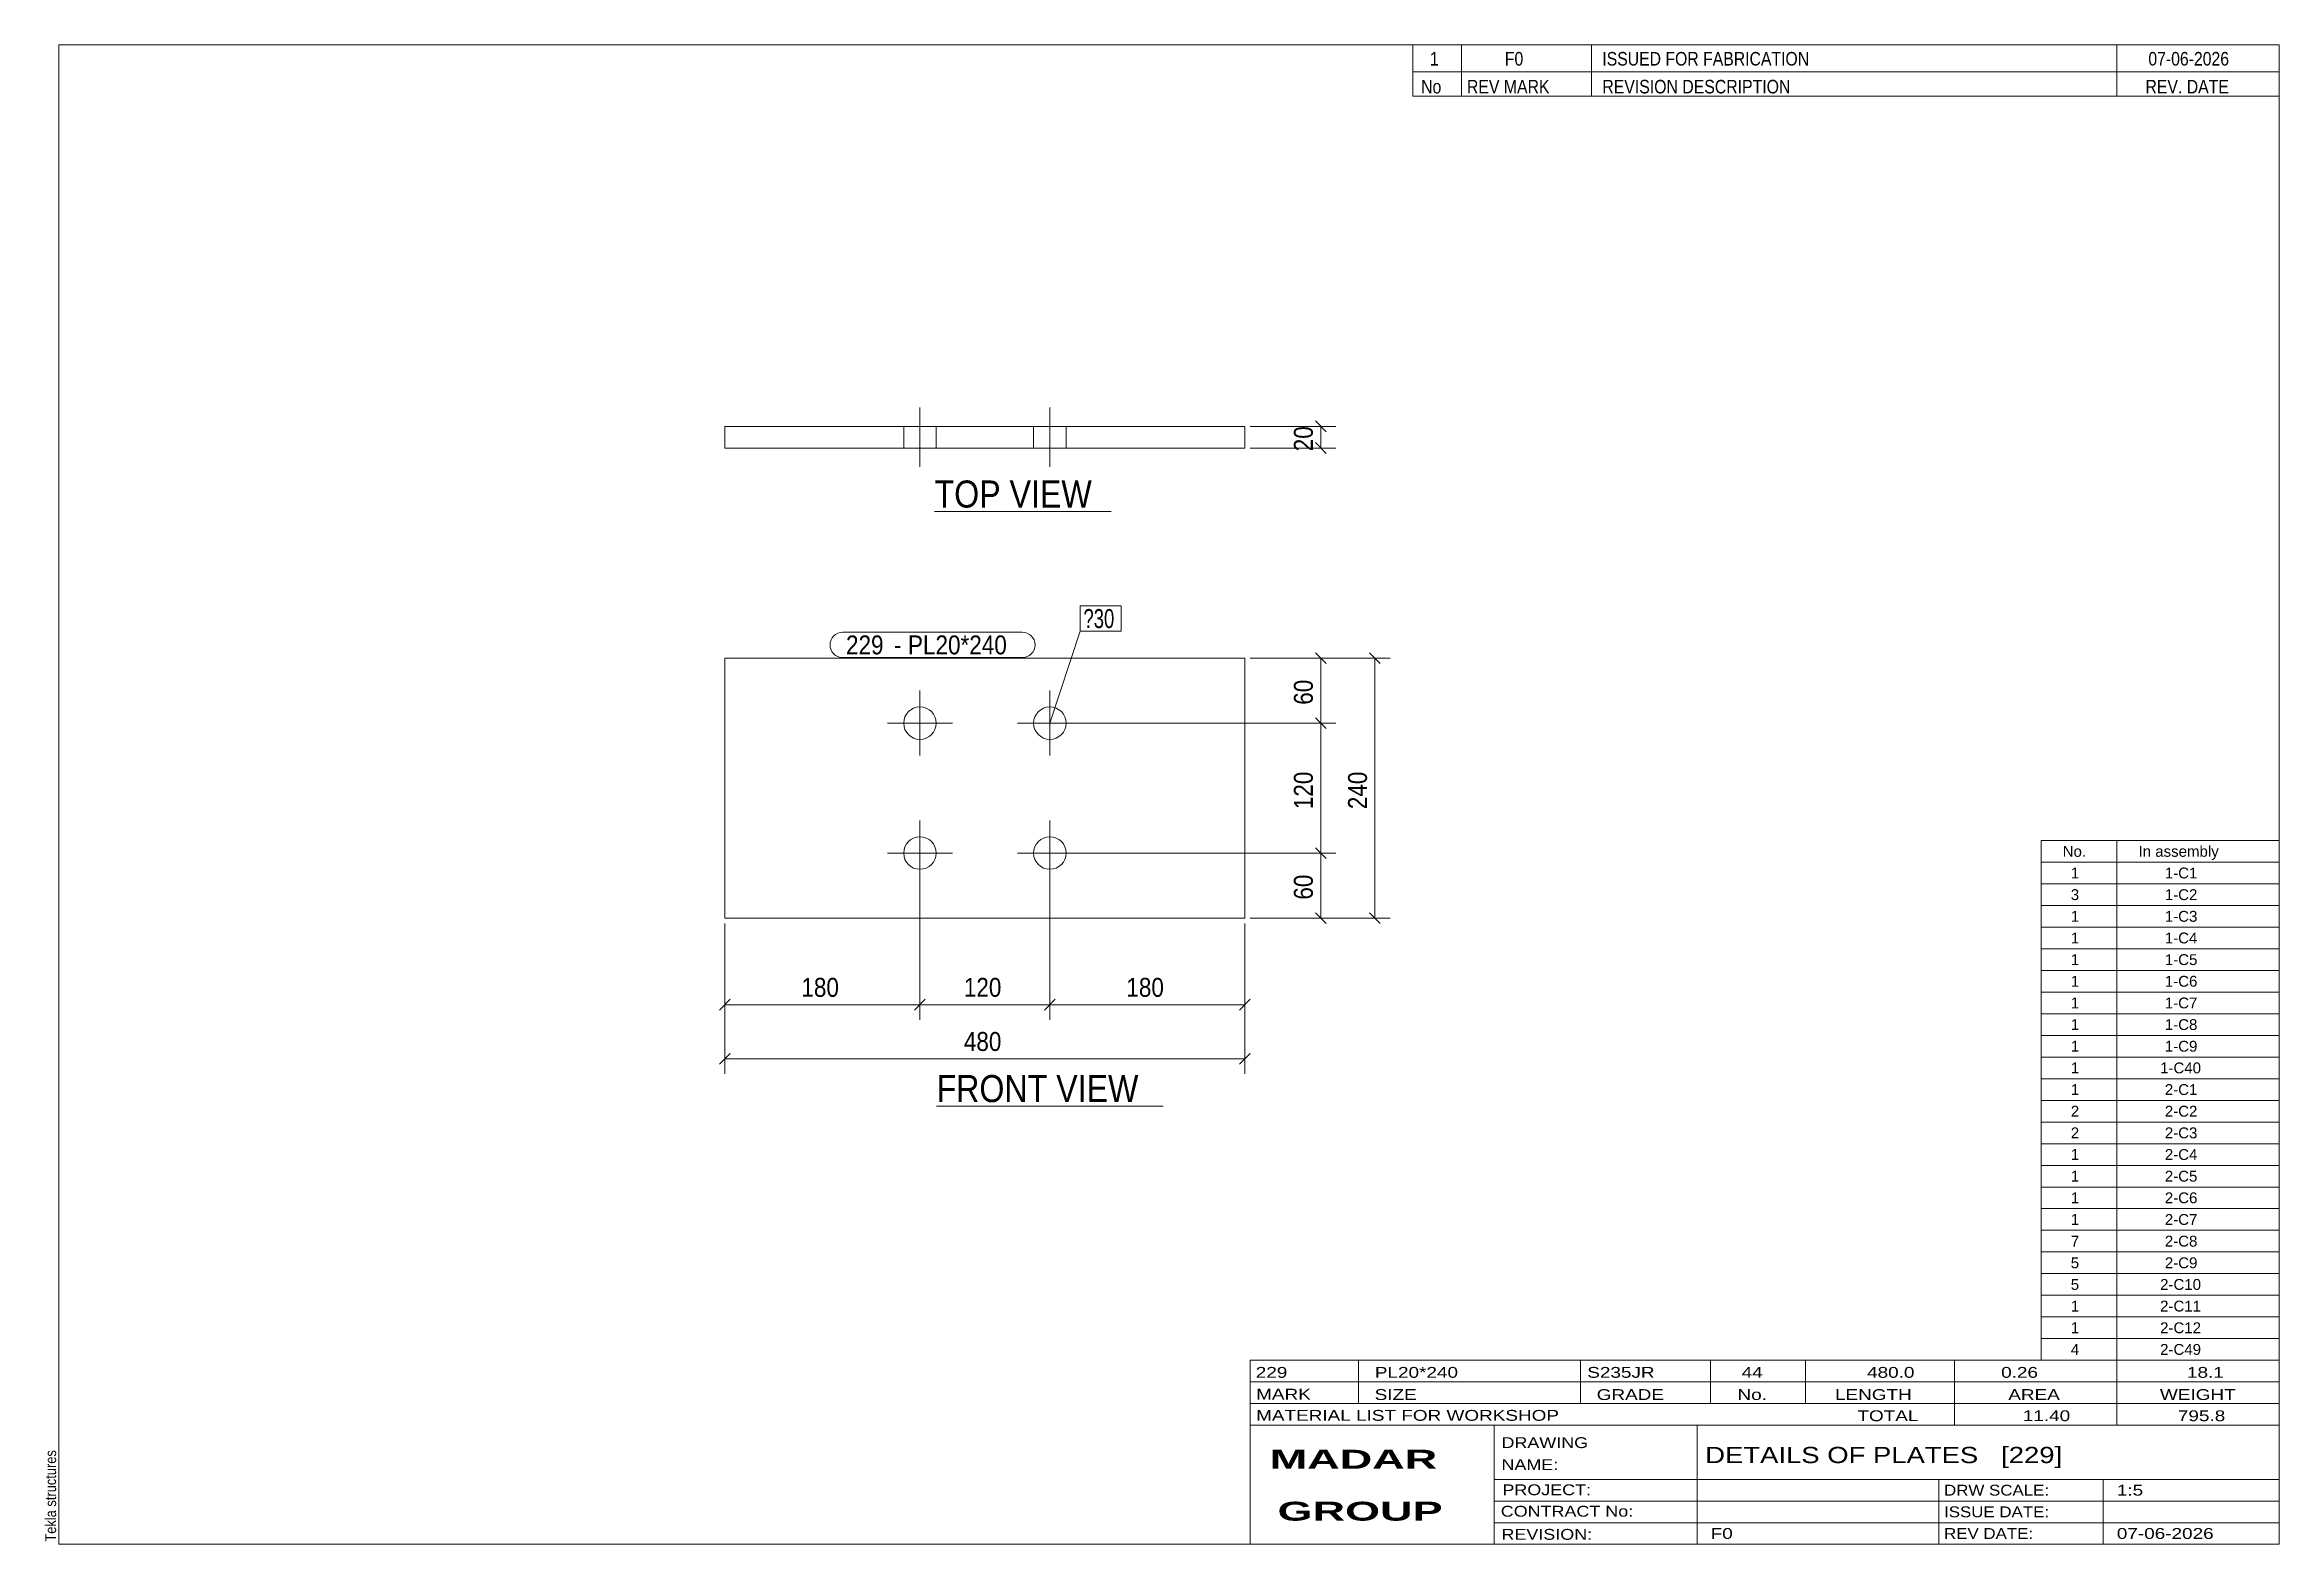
# Model space of a CAD drawing. Header units: millimetres. Extents: x 2 to 415, y 5 to 282.
import ezdxf

# ---------------------------------------------------------------- set-up
doc = ezdxf.new("R2010")
doc.units = ezdxf.units.MM
doc.linetypes.add('XKITLINE00', pattern=[0])
for name, color, linetype, lineweight in [('Bolt', 3, 'Continuous', 0), ('BoltMark', 7, 'Continuous', 0), ('Dimensions', 7, 'Continuous', 0), ('DrawingSheet', 5, 'Continuous', 0), ('OtherObjectType', 7, 'Continuous', 0), ('Part', 2, 'Continuous', 0), ('PartMark', 7, 'Continuous', 0)]:
    doc.layers.add(name, color=color, linetype=linetype, lineweight=lineweight)
doc.styles.add('ARIAL', font='ARIAL.TTF')
doc.styles.add('ARIAL_BOLD', font='ARIALBD.TTF')
doc.styles.add('ARIAL_NARROW', font='ARIALN.TTF')

# ---------------------------------------------------------------- blocks, each defined once
blk = doc.blocks.new('*A1')
at = {"layer": 'Bolt', "color": 3, "linetype": 'XKITLINE00', "lineweight": 0}
for p, q in [((164, 150.68), (164, 162.68)), ((188, 150.68), (188, 162.68)), ((158, 156.68), (170, 156.68)), ((182, 156.68), (194, 156.68)), ((164, 126.68), (164, 138.68)), ((188, 126.68), (188, 138.68)), ((158, 132.68), (170, 132.68)), ((182, 132.68), (194, 132.68))]:
    blk.add_line(p, q, dxfattribs=at)
for centre in [(164, 156.68), (188, 156.68), (164, 132.68), (188, 132.68)]:
    blk.add_circle(centre, 3, dxfattribs=at)
blk = doc.blocks.new('*A2')
at = {"layer": 'Part', "color": 2, "linetype": 'XKITLINE00', "lineweight": 0}
for p, q in [((128, 120.68), (128, 168.68)), ((128, 168.68), (224, 168.68)), ((224, 168.68), (224, 120.68)), ((224, 120.68), (128, 120.68))]:
    blk.add_line(p, q, dxfattribs=at)
blk = doc.blocks.new('*A3')
at = {"layer": 'Bolt', "color": 3, "linetype": 'XKITLINE00', "lineweight": 0}
for p, q in [((164, 204), (164, 215)), ((164, 204), (164, 215)), ((188, 204), (188, 215)), ((188, 204), (188, 215)), ((161, 211.5), (161, 207.5)), ((161, 211.5), (161, 207.5)), ((167, 211.5), (167, 207.5)), ((167, 211.5), (167, 207.5)), ((185, 211.5), (185, 207.5)), ((185, 211.5), (185, 207.5)), ((191, 211.5), (191, 207.5)), ((191, 211.5), (191, 207.5))]:
    blk.add_line(p, q, dxfattribs=at)
blk = doc.blocks.new('*A4')
at = {"layer": 'Part', "color": 2, "linetype": 'XKITLINE00', "lineweight": 0}
for p, q in [((128, 207.5), (128, 211.5)), ((224, 211.5), (128, 211.5)), ((224, 207.5), (224, 211.5)), ((224, 207.5), (128, 207.5))]:
    blk.add_line(p, q, dxfattribs=at)
blk = doc.blocks.new('*A5')
at = {"layer": 'DrawingSheet', "color": 5, "linetype": 'XKITLINE00', "lineweight": 0}
for p, q in [((415, 282), (5, 282)), ((5, 282), (5, 5)), ((415, 5), (415, 282)), ((5, 5), (415, 5))]:
    blk.add_line(p, q, dxfattribs=at)
at = {"layer": 'DrawingSheet', "color": 5, "style": 'ARIAL', "width": 0.85}
blk.add_text('Tekla structures', height=2, rotation=90, dxfattribs=at).set_placement((4.5, 5.5))
blk = doc.blocks.new('*A6')
at = {"layer": 'OtherObjectType', "color": 7, "linetype": 'XKITLINE00', "lineweight": 0}
for p, q in [((371, 135), (415, 135)), ((371, 131), (371, 135)), ((385, 131), (385, 135)), ((415, 131), (415, 135)), ((371, 131), (415, 131)), ((371, 127), (371, 131)), ((385, 127), (385, 131)), ((415, 127), (415, 131)), ((371, 127), (415, 127)), ((371, 123), (371, 127)), ((385, 123), (385, 127)), ((415, 123), (415, 127)), ((371, 123), (415, 123)), ((371, 119), (371, 123)), ((385, 119), (385, 123)), ((415, 119), (415, 123)), ((371, 119), (415, 119)), ((371, 115), (371, 119)), ((385, 115), (385, 119)), ((415, 115), (415, 119)), ((371, 115), (415, 115)), ((371, 111), (371, 115)), ((385, 111), (385, 115)), ((415, 111), (415, 115)), ((371, 111), (415, 111)), ((371, 107), (371, 111)), ((385, 107), (385, 111)), ((415, 107), (415, 111)), ((371, 107), (415, 107)), ((371, 103), (371, 107)), ((385, 103), (385, 107)), ((415, 103), (415, 107)), ((371, 103), (415, 103)), ((371, 99), (371, 103)), ((385, 99), (385, 103)), ((415, 99), (415, 103)), ((371, 99), (415, 99)), ((371, 95), (371, 99)), ((371, 95), (415, 95)), ((371, 91), (371, 95)), ((385, 95), (385, 99)), ((385, 91), (385, 95)), ((415, 95), (415, 99)), ((415, 91), (415, 95)), ((371, 91), (415, 91)), ((371, 87), (371, 91)), ((385, 87), (385, 91)), ((415, 87), (415, 91)), ((371, 87), (415, 87)), ((371, 83), (371, 87)), ((385, 83), (385, 87)), ((415, 83), (415, 87)), ((371, 83), (415, 83)), ((371, 79), (371, 83)), ((385, 79), (385, 83)), ((415, 79), (415, 83)), ((371, 79), (415, 79)), ((371, 75), (371, 79)), ((385, 75), (385, 79)), ((415, 75), (415, 79)), ((371, 75), (415, 75)), ((371, 71), (371, 75)), ((385, 71), (385, 75)), ((415, 71), (415, 75)), ((371, 71), (415, 71)), ((371, 67), (371, 71)), ((385, 67), (385, 71)), ((415, 67), (415, 71)), ((371, 67), (415, 67)), ((371, 63), (371, 67)), ((385, 63), (385, 67)), ((415, 63), (415, 67)), ((371, 63), (415, 63)), ((371, 59), (371, 63)), ((385, 59), (385, 63)), ((415, 59), (415, 63)), ((371, 59), (415, 59)), ((371, 55), (371, 59)), ((385, 55), (385, 59)), ((415, 55), (415, 59)), ((371, 55), (415, 55)), ((371, 51), (371, 55)), ((385, 51), (385, 55)), ((415, 51), (415, 55)), ((371, 51), (415, 51)), ((371, 47), (371, 51)), ((385, 47), (385, 51)), ((415, 47), (415, 51)), ((371, 47), (415, 47)), ((371, 43), (371, 47)), ((385, 43), (385, 47)), ((415, 43), (415, 47)), ((371, 43), (415, 43)), ((371, 39), (371, 43)), ((385, 39), (385, 43)), ((415, 39), (415, 43)), ((371, 39), (415, 39))]:
    blk.add_line(p, q, dxfattribs=at)
at = {"layer": 'OtherObjectType', "color": 7, "style": 'ARIAL_NARROW', "width": 1.211571}
for s, p in [('No.', (375, 132)), ('In assembly', (389, 132)), ('1', (376.5, 128)), ('1-C1', (393.86, 128)), ('3', (376.5, 124)), ('1-C2', (393.86, 124)), ('1', (376.5, 120)), ('1-C3', (393.86, 120)), ('1', (376.5, 116)), ('1-C4', (393.86, 116)), ('1', (376.5, 112)), ('1-C5', (393.86, 112)), ('1', (376.5, 108)), ('1-C6', (393.86, 108)), ('1', (376.5, 104)), ('1-C7', (393.86, 104)), ('1', (376.5, 100)), ('1-C8', (393.86, 100)), ('1', (376.5, 96)), ('1-C9', (393.86, 96)), ('1', (376.5, 92)), ('1-C40', (392.99, 92)), ('1', (376.5, 88)), ('2-C1', (393.86, 88)), ('2', (376.5, 84)), ('2-C2', (393.86, 84)), ('2', (376.5, 80)), ('2-C3', (393.86, 80)), ('1', (376.5, 76)), ('2-C4', (393.86, 76)), ('1', (376.5, 72)), ('2-C5', (393.86, 72)), ('1', (376.5, 68)), ('2-C6', (393.86, 68)), ('2-C7', (393.86, 64)), ('7', (376.5, 60)), ('1', (376.5, 64)), ('2-C8', (393.86, 60)), ('5', (376.5, 56)), ('2-C9', (393.86, 56)), ('5', (376.5, 52)), ('2-C10', (392.99, 52)), ('1', (376.5, 48)), ('2-C11', (392.99, 48)), ('1', (376.5, 44)), ('2-C12', (392.99, 44)), ('4', (376.5, 40)), ('2-C49', (392.99, 40))]:
    blk.add_text(s, height=2, dxfattribs=at).set_placement(p)
blk = doc.blocks.new('*A7')
at = {"layer": 'OtherObjectType', "color": 7, "linetype": 'XKITLINE00', "lineweight": 0}
for p, q in [((255, 282), (415, 282)), ((415, 282), (255, 282)), ((255, 282), (255, 277)), ((264, 282), (264, 277)), ((288, 282), (288, 277)), ((385, 282), (385, 277)), ((415, 282), (415, 277)), ((255, 277), (415, 277)), ((255, 277), (255, 272.5)), ((255, 277), (415, 277)), ((264, 277), (264, 272.5)), ((288, 277), (288, 272.5)), ((385, 277), (385, 272.5)), ((415, 277), (415, 272.5)), ((415, 272.5), (255, 272.5))]:
    blk.add_line(p, q, dxfattribs=at)
at = {"layer": 'OtherObjectType', "color": 7, "style": 'ARIAL_NARROW'}
for s, width, p in [('1', 1.017001, (258.16, 278.15)), ('F0', 1.017001, (272, 278.15)), ('ISSUED FOR FABRICATION', 1.017001, (290, 278.15)), ('07-06-2026', 1.017001, (390.82, 278.15)), ('No', 1.02, (256.54, 273)), ('REV MARK', 1.02, (265, 273)), ('REVISION DESCRIPTION', 1.02, (290, 273)), ('REV. DATE', 1.02, (390.28, 273))]:
    blk.add_text(s, height=2.5, dxfattribs=dict(at, width=width)).set_placement(p)
blk = doc.blocks.new('*A8')
at = {"layer": 'OtherObjectType', "color": 7, "linetype": 'XKITLINE00', "lineweight": 0}
for p, q in [((225, 39), (415, 39)), ((225, 39), (225, 35)), ((225, 39), (415, 39)), ((245, 35), (245, 39)), ((286, 35), (286, 39)), ((310, 35), (310, 39)), ((327.5, 35), (327.5, 39)), ((355, 35), (355, 39)), ((385, 35), (385, 39)), ((415, 35), (415, 39)), ((225, 35), (415, 35)), ((225, 35), (225, 5)), ((225, 35), (415, 35)), ((245, 31), (245, 35)), ((286, 31), (286, 35)), ((310, 31), (310, 35)), ((327.5, 31), (327.5, 35)), ((355, 31), (355, 35)), ((385, 31), (385, 35)), ((415, 31), (415, 35)), ((225, 31), (415, 31)), ((355, 27), (355, 31)), ((385, 27), (385, 31)), ((415, 27), (415, 31)), ((225, 27), (415, 27)), ((270, 21), (270, 27)), ((307.5, 17), (307.5, 27)), ((415, 21), (415, 27)), ((270, 21), (270, 5)), ((415, 17), (415, 21)), ((270, 17), (415, 17)), ((307.5, 5), (307.5, 17)), ((352.16, 13), (352.16, 17)), ((382.5, 5), (382.5, 17)), ((415, 13), (415, 17)), ((270, 13), (415, 13)), ((352.16, 5), (352.16, 13)), ((415, 9), (415, 13)), ((270, 9), (415, 9)), ((415, 5), (415, 9)), ((225, 5), (415, 5)), ((262.5, 5), (415, 5))]:
    blk.add_line(p, q, dxfattribs=at)
at = {"layer": 'OtherObjectType', "color": 7, "style": 'ARIAL_NARROW'}
for s, height, width, p in [('229', 2, 1.525501, (226.01, 35.76)), ('PL20*240', 2, 1.525501, (248, 35.76)), ('S235JR', 2, 1.525501, (287.22, 35.76)), ('44', 2, 1.525501, (315.73, 35.76)), ('480.0', 2, 1.525501, (338.88, 35.76)), ('0.26', 2, 1.525501, (363.64, 35.76)), ('18.1', 2, 1.525501, (397.96, 35.76)), ('MARK', 2, 1.525501, (226.08, 31.73)), ('SIZE', 2, 1.525501, (247.96, 31.66)), ('GRADE', 2, 1.525501, (288.96, 31.66)), ('No.', 2, 1.525501, (314.96, 31.66)), ('LENGTH', 2, 1.525501, (332.96, 31.66)), ('AREA', 2, 1.525501, (364.96, 31.66)), ('WEIGHT', 2, 1.525501, (392.96, 31.66)), ('MATERIAL LIST FOR WORKSHOP', 2, 1.525501, (226.08, 27.82)), ('TOTAL', 2, 1.525501, (337.1, 27.75)), ('11.40', 2, 1.525501, (367.64, 27.75)), ('795.8', 2, 1.525501, (396.27, 27.75)), ('DRAWING', 2, 1.445, (271.38, 22.78)), ('NAME:', 2, 1.445, (271.38, 18.72)), ('DETAILS OF PLATES   [229]', 3, 1.474651, (309, 20)), ('PROJECT:', 2, 1.445, (271.55, 14.07)), ('DRW SCALE:', 2, 1.36, (353.1, 14)), ('1:5', 2, 1.525501, (385, 14)), ('CONTRACT No:', 2, 1.445, (271.25, 10.11)), ('ISSUE DATE:', 2, 1.36, (353.1, 10)), ('REVISION:', 2, 1.445, (271.38, 5.84)), ('F0', 2, 1.525501, (310, 6)), ('REV DATE:', 2, 1.36, (353.1, 6)), ('07-06-2026', 2, 1.525501, (385, 6))]:
    blk.add_text(s, height=height, dxfattribs=dict(at, width=width)).set_placement(p)
at = {"layer": 'OtherObjectType', "color": 1, "style": 'ARIAL_BOLD', "width": 1.7}
for s, p in [('MADAR ', (228.58, 18.97)), ('GROUP', (230.03, 9.37))]:
    blk.add_text(s, height=3.5, dxfattribs=at).set_placement(p)
blk = doc.blocks.new('*A9')
at = {"layer": 'Dimensions', "color": 7, "linetype": 'XKITLINE00', "lineweight": 0}
for p, q in [((128, 119.68), (128, 91.88)), ((224, 119.68), (224, 91.88)), ((128.99, 95.67), (127.01, 93.69)), ((224.99, 95.67), (223.01, 93.69)), ((128, 94.68), (224, 94.68))]:
    blk.add_line(p, q, dxfattribs=at)
at = {"layer": 'Dimensions', "color": 3}
for p in [(128, 94.68), (224, 94.68)]:
    blk.add_point(p, dxfattribs=at)
at = {"layer": 'Dimensions', "color": 3, "style": 'ARIAL', "width": 0.85}
blk.add_text('480', height=3.5, dxfattribs=at).set_placement((172.11, 96.13))
blk = doc.blocks.new('*A10')
at = {"layer": 'Dimensions', "color": 7, "linetype": 'XKITLINE00', "lineweight": 0}
for p, q in [((164, 131.68), (164, 101.88)), ((128, 119.68), (128, 101.88)), ((128.99, 105.67), (127.01, 103.69)), ((128, 104.68), (164, 104.68)), ((164.99, 105.67), (163.01, 103.69))]:
    blk.add_line(p, q, dxfattribs=at)
at = {"layer": 'Dimensions', "color": 3}
for p in [(128, 104.68), (164, 104.68)]:
    blk.add_point(p, dxfattribs=at)
at = {"layer": 'Dimensions', "color": 3, "style": 'ARIAL', "width": 0.85}
blk.add_text('180', height=3.5, dxfattribs=at).set_placement((142.11, 106.13))
blk = doc.blocks.new('*A11')
at = {"layer": 'Dimensions', "color": 7, "linetype": 'XKITLINE00', "lineweight": 0}
for p, q in [((164, 131.68), (164, 101.88)), ((188, 131.68), (188, 101.88)), ((164.99, 105.67), (163.01, 103.69)), ((164, 104.68), (188, 104.68)), ((188.99, 105.67), (187.01, 103.69))]:
    blk.add_line(p, q, dxfattribs=at)
at = {"layer": 'Dimensions', "color": 3}
for p in [(164, 104.68), (188, 104.68)]:
    blk.add_point(p, dxfattribs=at)
at = {"layer": 'Dimensions', "color": 3, "style": 'ARIAL', "width": 0.85}
blk.add_text('120', height=3.5, dxfattribs=at).set_placement((172.11, 106.13))
blk = doc.blocks.new('*A12')
at = {"layer": 'Dimensions', "color": 7, "linetype": 'XKITLINE00', "lineweight": 0}
for p, q in [((188, 131.68), (188, 101.88)), ((224, 119.68), (224, 101.88)), ((188.99, 105.67), (187.01, 103.69)), ((188, 104.68), (224, 104.68)), ((224.99, 105.67), (223.01, 103.69))]:
    blk.add_line(p, q, dxfattribs=at)
at = {"layer": 'Dimensions', "color": 3}
for p in [(188, 104.68), (224, 104.68)]:
    blk.add_point(p, dxfattribs=at)
at = {"layer": 'Dimensions', "color": 3, "style": 'ARIAL', "width": 0.85}
blk.add_text('180', height=3.5, dxfattribs=at).set_placement((202.11, 106.13))
blk = doc.blocks.new('*A13')
at = {"layer": 'Dimensions', "color": 7, "linetype": 'XKITLINE00', "lineweight": 0}
for p, q in [((247.01, 169.67), (248.99, 167.69)), ((225, 168.68), (250.8, 168.68)), ((248, 120.68), (248, 168.68)), ((225, 120.68), (250.8, 120.68)), ((247.01, 121.67), (248.99, 119.69))]:
    blk.add_line(p, q, dxfattribs=at)
at = {"layer": 'Dimensions', "color": 3}
for p in [(248, 168.68), (248, 120.68)]:
    blk.add_point(p, dxfattribs=at)
at = {"layer": 'Dimensions', "color": 3, "style": 'ARIAL', "width": 0.85}
blk.add_text('240', height=3.5, rotation=90.0002, dxfattribs=at).set_placement((246.55, 140.79))
blk = doc.blocks.new('*A14')
at = {"layer": 'Dimensions', "color": 7, "linetype": 'XKITLINE00', "lineweight": 0}
for p, q in [((189, 132.68), (240.8, 132.68)), ((237.01, 133.67), (238.99, 131.69)), ((238, 120.68), (238, 132.68)), ((225, 120.68), (240.8, 120.68)), ((237.01, 121.67), (238.99, 119.69))]:
    blk.add_line(p, q, dxfattribs=at)
at = {"layer": 'Dimensions', "color": 3}
for p in [(238, 132.68), (238, 120.68)]:
    blk.add_point(p, dxfattribs=at)
at = {"layer": 'Dimensions', "color": 3, "style": 'ARIAL', "width": 0.85}
blk.add_text('60', height=3.5, rotation=90.0002, dxfattribs=at).set_placement((236.55, 124.08))
blk = doc.blocks.new('*A15')
at = {"layer": 'Dimensions', "color": 7, "linetype": 'XKITLINE00', "lineweight": 0}
for p, q in [((237.01, 157.67), (238.99, 155.69)), ((189, 156.68), (240.8, 156.68)), ((238, 132.68), (238, 156.68)), ((189, 132.68), (240.8, 132.68)), ((237.01, 133.67), (238.99, 131.69))]:
    blk.add_line(p, q, dxfattribs=at)
at = {"layer": 'Dimensions', "color": 3}
for p in [(238, 156.68), (238, 132.68)]:
    blk.add_point(p, dxfattribs=at)
at = {"layer": 'Dimensions', "color": 3, "style": 'ARIAL', "width": 0.85}
blk.add_text('120', height=3.5, rotation=90.0002, dxfattribs=at).set_placement((236.55, 140.79))
blk = doc.blocks.new('*A16')
at = {"layer": 'Dimensions', "color": 7, "linetype": 'XKITLINE00', "lineweight": 0}
for p, q in [((237.01, 169.67), (238.99, 167.69)), ((225, 168.68), (240.8, 168.68)), ((238, 156.68), (238, 168.68)), ((237.01, 157.67), (238.99, 155.69)), ((189, 156.68), (240.8, 156.68))]:
    blk.add_line(p, q, dxfattribs=at)
at = {"layer": 'Dimensions', "color": 3}
for p in [(238, 168.68), (238, 156.68)]:
    blk.add_point(p, dxfattribs=at)
at = {"layer": 'Dimensions', "color": 3, "style": 'ARIAL', "width": 0.85}
blk.add_text('60', height=3.5, rotation=90.0002, dxfattribs=at).set_placement((236.55, 160.08))
blk = doc.blocks.new('*A17')
at = {"layer": 'BoltMark', "color": 7, "linetype": 'XKITLINE00', "lineweight": 0}
for p, q in [((193.6, 178.35), (201.18, 178.35)), ((193.6, 173.65), (193.6, 178.35)), ((201.18, 173.65), (201.18, 178.35)), ((188, 156.68), (193.6, 173.65)), ((193.6, 173.65), (201.18, 173.65))]:
    blk.add_line(p, q, dxfattribs=at)
at = {"layer": 'BoltMark', "color": 3, "style": 'ARIAL_NARROW', "width": 0.85}
blk.add_text('?30', height=3.5, dxfattribs=at).set_placement((194.2, 174.25))
blk = doc.blocks.new('*A18')
at = {"layer": 'PartMark', "color": 7, "linetype": 'XKITLINE00', "lineweight": 0}
for p, q in [((149.75, 173.48), (182.9, 173.48)), ((149.75, 168.78), (182.9, 168.78))]:
    blk.add_line(p, q, dxfattribs=at)
for centre, start, end in [((149.75, 171.13), 90, 270), ((182.9, 171.13), 270, 90)]:
    blk.add_arc(centre, 2.35, start, end, dxfattribs=at)
at = {"layer": 'PartMark', "color": 1, "style": 'ARIAL', "width": 0.85}
blk.add_text('229', height=3.5, dxfattribs=at).set_placement((150.35, 169.38))
at = {"layer": 'PartMark', "color": 3, "style": 'ARIAL', "width": 0.85}
for s, p in [('-', (159.19, 169.38)), ('PL20*240', (161.79, 169.38))]:
    blk.add_text(s, height=3.5, dxfattribs=at).set_placement(p)
blk = doc.blocks.new('*A19')
at = {"layer": 'OtherObjectType', "color": 7, "linetype": 'XKITLINE00', "lineweight": 0}
blk.add_line((167.07, 85.93), (208.93, 85.93), dxfattribs=at)
at = {"layer": 'OtherObjectType', "color": 3, "style": 'ARIAL', "width": 0.85}
blk.add_text('FRONT VIEW', height=5, dxfattribs=at).set_placement((167.07, 86.68))
blk = doc.blocks.new('*A20')
at = {"layer": 'Dimensions', "color": 7, "linetype": 'XKITLINE00', "lineweight": 0}
for p, q in [((225, 211.5), (240.8, 211.5)), ((237.01, 212.49), (238.99, 210.51)), ((238, 207.5), (238, 211.5)), ((225, 207.5), (240.8, 207.5)), ((237.01, 208.49), (238.99, 206.51))]:
    blk.add_line(p, q, dxfattribs=at)
at = {"layer": 'Dimensions', "color": 3}
for p in [(238, 211.5), (238, 207.5)]:
    blk.add_point(p, dxfattribs=at)
at = {"layer": 'Dimensions', "color": 3, "style": 'ARIAL', "width": 0.85}
blk.add_text('20', height=3.5, rotation=90.0002, dxfattribs=at).set_placement((236.55, 206.9))
blk = doc.blocks.new('*A21')
at = {"layer": 'OtherObjectType', "color": 7, "linetype": 'XKITLINE00', "lineweight": 0}
blk.add_line((166.7, 195.75), (199.3, 195.75), dxfattribs=at)
at = {"layer": 'OtherObjectType', "color": 3, "style": 'ARIAL', "width": 0.85}
blk.add_text('TOP VIEW', height=5, dxfattribs=at).set_placement((166.7, 196.5))

msp = doc.modelspace()

# ---------------------------------------------------------------- block references
at = {"lineweight": 0}
for name in ['*A5', '*A7', '*A3', '*A4', '*A20', '*A21', '*A17', '*A18', '*A16', '*A13', '*A2', '*A1', '*A15', '*A14', '*A6', '*A10', '*A11', '*A12', '*A9', '*A19', '*A8']:
    msp.add_blockref(name, (0, 0), dxfattribs=at)

doc.saveas('drawing.dxf')
